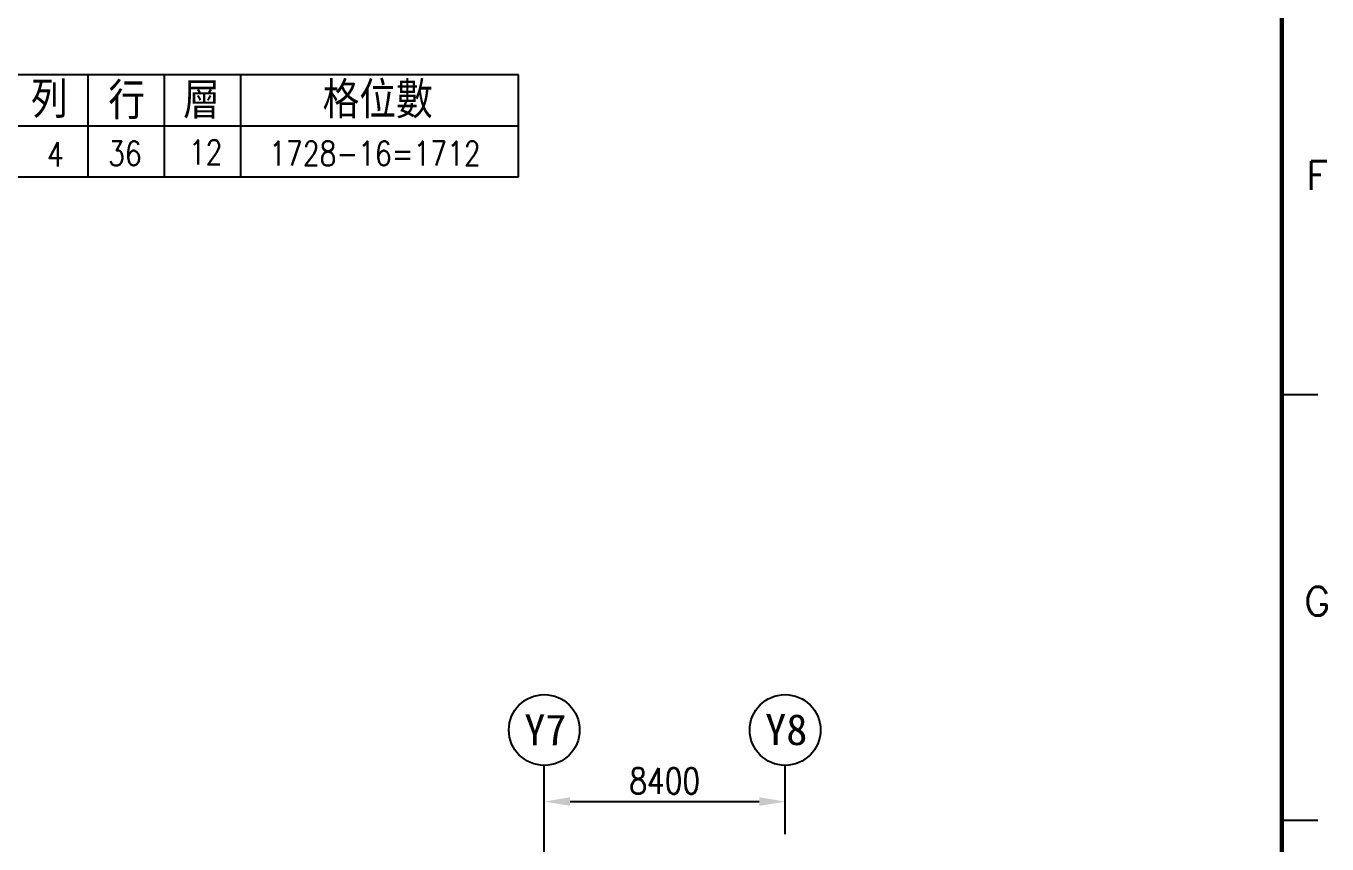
# Model space of a CAD drawing. Extents: x 0 to 210250, y -124674 to 148500.
# Drawn here: x 162707 to 208070, y 43726 to 72265 of the extents above; entities that cross this region are included whole.
import ezdxf
from ezdxf.enums import TextEntityAlignment as Align

# ---------------------------------------------------------------- set-up
doc = ezdxf.new("R2010")
doc.units = 0
doc.header["$LTSCALE"] = 400
doc.header["$PDSIZE"] = 2
doc.layers.get('0').update_dxf_attribs({"linetype": 'CONTINUOUS'})
doc.layers.get('DEFPOINTS').update_dxf_attribs({"linetype": 'CONTINUOUS'})
for name, color, linetype in [('C1', 1, 'CONTINUOUS'), ('DIM', 2, 'CONTINUOUS'), ('NOTE', 6, 'CONTINUOUS')]:
    doc.layers.add(name, color=color, linetype=linetype)
doc.styles.add('CHINESET', font='romans.shx', dxfattribs={"bigfont": 'chineset.shx'})
doc.styles.add('LSP', font='SimSun.ttf')
doc.styles.add('ROMANS', font='romans.shx', dxfattribs={"width": 0.8})
doc.styles.get("Standard").update_dxf_attribs({"font": 'ISOCP.SHX', "bigfont": 'CHINESET.SHX'})
doc.dimstyles.new('AM_ISO', dxfattribs={"dimscale": 300, "dimtxt": 3.5, "dimasz": 3.5, "dimexe": 1, "dimexo": 1, "dimgap": 1.5, "dimtad": 1, "dimdsep": 46, "dimtxsty": 'Standard', "dimcen": 0, "dimclrd": 256, "dimclre": 256, "dimclrt": 256, "dimadec": 0, "dimazin": 2, "dimtp": 0.1, "dimtm": 0.1, "dimtfac": 0.71, "dimtmove": 0, "dimatfit": 3, "dimfxl": 0, "dimlwd": -1, "dimlwe": -1, "dimarcsym": 0})

# ---------------------------------------------------------------- blocks, each defined once
blk = doc.blocks.new('*D106')
at = {"layer": 'DEFPOINTS', "color": 0, "transparency": 16777216}
for p in [(189177, 45206), (180777, 44609), (189177, 44609)]:
    blk.add_point(p, dxfattribs=at)
at = {"layer": 'DIM', "linetype": 'ByBlock', "transparency": 16777216}
for p, q in [((180777, 44909), (180777, 45506)), ((189177, 44909), (189177, 45506)), ((181677, 45206), (188277, 45206))]:
    blk.add_line(p, q, dxfattribs=at)
at = {"layer": 'DIM', "transparency": 16777216}
for points in [[(181677, 45356), (181677, 45056), (180777, 45206)], [(188277, 45356), (188277, 45056), (189177, 45206)]]:
    blk.add_solid(points, dxfattribs=at)
at = {"layer": 'DIM', "transparency": 16777216, "insert": (184977, 45926), "char_height": 900, "attachment_point": 5, "style": 'ROMANS'}
blk.add_mtext('8400', dxfattribs=at)
blk = doc.blocks.new('ASRSa1')
for p, q in [((831, 237.6), (826, 237.6)), ((831, 178.2), (826, 178.2))]:
    blk.add_line(p, q)
at = {"const_width": 0.6}
blk.add_lwpolyline([(25, 15), (826, 15), (826, 579), (25, 579)], close=True, dxfattribs=at)
at = {"style": 'ROMANS'}
for s, p in [('F', (830.91, 270.18)), ('G', (830.91, 210.78))]:
    blk.add_text(s, height=4, dxfattribs=at).set_placement(p, align=Align.TOP_CENTER)

msp = doc.modelspace()

# ---------------------------------------------------------------- linework, layer by layer
for p, q in [((179879.732, 70556.801), (139701.509, 70556.801)), ((164858.206, 70556.801), (164858.206, 67001.245)), ((167524.872, 70556.801), (167524.872, 67001.245)), ((170191.539, 70556.801), (170191.539, 67001.245)), ((179879.732, 67001.245), (179879.732, 70556.801)), ((139701.509, 68779.023), (179879.732, 68779.023)), ((139701.509, 67001.245), (179879.732, 67001.245))]:
    msp.add_line(p, q)
at = {"layer": 'C1'}
for centre in [(180776.643, 47703.216), (189176.643, 47703.216)]:
    msp.add_circle(centre, 1234.286, dxfattribs=at)
at = {"layer": 'DIM'}
for p, q in [((180776.643, 42540.242), (180776.643, 46468.93)), ((189176.643, 44071.373), (189176.643, 46468.93))]:
    msp.add_line(p, q, dxfattribs=at)

# ---------------------------------------------------------------- block references
at = {"layer": 'DIM', "xscale": 250, "yscale": 250, "zscale": 250}
msp.add_blockref('ASRSa1', (0, 0), dxfattribs=at)

# ---------------------------------------------------------------- texts
at = {"layer": 'C1', "style": 'LSP', "width": 1}
for s, p in [('Y7', (180816.495, 47709.316)), ('Y8', (189216.495, 47709.316))]:
    msp.add_text(s, height=1080, dxfattribs=at).set_placement(p, align=Align.MIDDLE)
at = {"layer": 'DIM', "style": 'CHINESET'}
for s, p in [('列', (163526.048, 69059.491)), ('行', (166220.483, 69012.558)), ('層', (168828.476, 69029.625)), ('格位數', (174969.653, 69042.425))]:
    msp.add_text(s, height=1280, dxfattribs=at).set_placement(p, align=Align.CENTER)
at = {"layer": 'NOTE', "attachment_point": 1, "style": 'ROMANS'}
for s, insert, char_height in [('4', (163435.348, 68217.711), 853.333), ('36', (165570.504, 68245.724), 853.3333), ('12', (168384.598, 68282.373), 853.3333), ('1728-16=1712', (171188.154, 68245.724), 853.33333)]:
    msp.add_mtext_dynamic_manual_height_columns(s, width=27871.93881, gutter_width=4500, heights=[0], dxfattribs=dict(at, insert=insert, char_height=char_height))

# ---------------------------------------------------------------- dimensions: what is measured, and where the dimension line sits
at = {"layer": 'DIM'}
dim = msp.add_linear_dim(base=(189176.643, 45206.339), p1=(180776.643, 44609.015), p2=(189176.643, 44609.015), dimstyle='AM_ISO', override={"dimtxt": 3, "dimasz": 3, "dimgap": 0.9, "dimtxsty": 'ROMANS', "dimfxl": 10}, dxfattribs=at)
dim.commit()
dim.dimension.update_dxf_attribs({"geometry": '*D106', "text_midpoint": (184976.643, 45206.339), "dimtype": 160})

doc.saveas('drawing.dxf')
